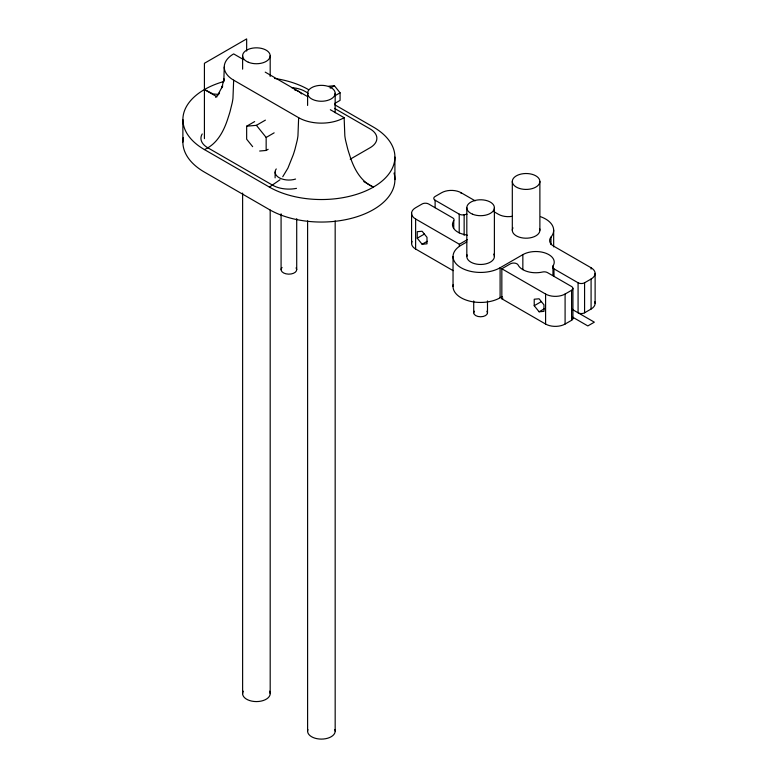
<?xml version="1.0" encoding="UTF-8"?>
<svg xmlns="http://www.w3.org/2000/svg" width="778" height="778" viewBox="0 0 778 778"><rect width="100%" height="100%" fill="white"/><g stroke="black" fill="none" stroke-linecap="round" stroke-linejoin="round"><path stroke-width="1.17" d="M243.524 59.605L233.663 53.906A32.17 18.575 0 0 0 233.663 80.173L232.953 98.349A55.802 32.219 -60 0 1 232.204 102.861L230.055 111.536A94.615 54.625 -60 0 1 228.246 117.342C224.229 130.344 217.558 143.813 204.419 149.58L269.402 187.099A73.521 42.45 0 0 0 373.382 187.099A73.521 42.45 0 0 0 373.382 127.067L334.598 104.68M233.663 80.173L298.645 117.692L297.945 135.868A55.802 32.219 -60 0 1 297.196 140.39L295.047 149.055A94.615 54.625 -60 0 1 293.228 154.861L287.928 168.106L282.754 176.713M572.929 318.416L572.929 288.405M595.121 273.399L595.121 303.41M224.239 67.044L223.85 80.679L224.015 78.841L221.847 87.768L222.693 85.833L217.801 94.974L219.552 92.835L215.691 97.425M280.012 179.757L269.402 187.099M252.656 146.663L246.655 139.194L246.655 126.201L254.659 121.582M246.655 126.201L256.4 125.326L265.405 120.133M330.193 88.147L334.384 85.726L340.074 92.796L340.074 100.381L334.832 103.406M334.832 95.82L340.074 92.796M259.658 151.029L266.154 150.455L266.154 137.453L274.148 132.834M266.154 150.455L268.147 149.298M350.217 159.208L370.134 147.703A22.98 13.265 0 0 0 370.134 128.944L334.491 108.375M417.241 238.185L417.241 231.688L422.114 231.251L426.996 237.319L426.996 243.815L422.114 244.253L417.241 238.185L424.428 234.042M422.114 244.253L427.248 241.287M453.749 228.246L453.749 220.748A4.6 2.655 0 0 0 452.718 217.898L428.62 203.982A4.6 2.655 0 0 0 422.114 203.982L415.617 207.736A13.79 7.955 0 0 0 415.617 218.997L459.37 244.253L467.442 239.595M466.8 241.977L461.111 245.255A27.57 15.92 0 0 0 461.111 267.768A27.57 15.92 0 0 0 500.098 267.768L522.845 254.639A18.38 10.61 0 0 1 545.913 253.258A18.38 10.61 0 0 1 552.954 266.018A4.6 2.655 0 0 0 553.985 268.857L553.985 276.365M501.839 268.77L510.456 263.8A4.6 2.655 0 0 1 518.129 264.967A18.38 10.61 0 0 0 542.558 272.018A4.6 2.655 0 0 1 547.488 272.611L571.587 286.528A4.6 2.655 0 0 1 571.587 290.282L571.587 320.293L565.091 324.047A13.79 7.955 0 0 1 545.592 324.047L501.839 298.791L501.839 268.77L545.592 294.035A13.79 7.955 0 0 0 565.091 294.035L571.587 290.282M453.263 284.495A27.57 15.92 0 0 0 468.453 300.814A27.57 15.92 0 0 0 500.098 297.789L502.17 296.593M501.839 298.791L502.919 298.169M534.223 305.725L534.223 299.229L539.096 298.791L543.968 304.85L543.968 311.356L539.096 311.784L534.223 305.725L541.4 301.572M553.985 268.857L578.083 282.774A4.6 2.655 0 0 0 584.579 282.774L591.086 279.02A13.79 7.955 0 0 0 591.086 267.768L553.664 246.169A13.79 7.955 0 0 1 550.98 237.105A27.57 15.92 0 0 0 540.788 216.78M539.096 311.784L544.221 308.827M578.083 282.774L578.083 312.795A4.6 2.655 0 0 0 584.579 312.795L591.086 309.041A13.79 7.955 0 0 0 594.83 301.786M218.647 94.42L213.114 93.953L204.419 89.548L217.013 96.822M328.705 86.232L334.384 85.726M308.292 93.243L305.141 91.425A22.98 13.265 0 0 0 291.468 87.622M265.22 72.13L307.641 96.618M330.329 109.717L344.139 117.692L344.839 135.868A55.802 32.219 60 0 0 345.588 140.39L347.737 149.055A94.615 54.625 60 0 0 349.555 154.861C353.562 167.863 360.243 181.332 373.382 187.099L363.783 181.556M435.116 207.736L435.116 200.238A4.6 2.655 0 0 1 435.116 196.484L441.612 192.73A13.79 7.955 0 0 1 461.111 192.73L475.144 200.831M493.845 211.635L498.523 214.329A13.79 7.955 0 0 0 512.323 216.313M435.116 200.238L459.214 214.144A4.6 2.655 0 0 0 464.145 214.738A18.38 10.61 0 0 1 466.995 214.251M571.801 309.158L594.334 322.17L587.828 325.924L572.209 316.909M412.048 241.326A13.79 7.955 0 0 0 415.617 249.009L453.117 270.656M256.4 125.326L266.154 137.453M591.086 267.768L591.086 269.1M591.086 279.02L591.086 309.041M584.579 282.774L584.579 312.795M565.091 294.035L565.091 324.047M553.664 230.064L553.664 246.879M552.954 266.018L552.954 275.393M550.98 237.105L550.98 244.613M545.592 294.035L545.592 324.047M539.883 181.478A13.79 7.955 0 0 1 519.198 188.364A13.79 7.955 0 0 1 519.198 174.583A13.79 7.955 0 0 1 539.883 181.478L539.883 230.249M522.845 254.639L522.845 269.645M512.313 181.478L512.313 230.249M500.098 267.768L500.098 297.789M494.39 207.736L494.39 256.516M487.495 300.94L487.495 312.795M473.714 300.94L473.714 312.795M466.819 207.736L466.819 256.516M464.145 214.738L464.145 235.374M461.111 192.73L461.111 193.401M459.37 244.253L459.37 246.13M459.214 214.144L459.214 232.904M453.039 256.516L453.039 286.528M415.617 218.997L415.617 249.009M411.581 213.367L411.581 243.378M394.913 157.088L394.913 179.601M335.172 93.302A13.79 7.955 0 0 1 314.497 100.197A13.79 7.955 0 0 1 314.497 86.407A13.79 7.955 0 0 1 335.172 93.302L335.172 112.742M335.172 220.874L335.172 731.145M307.602 93.302L307.602 105.448M307.602 220.874L307.602 731.145M296.71 218.667L296.71 269.645M281.082 213.804L281.082 269.645M275.111 172.094L275.111 177.87M270.19 55.783L270.19 76.438M270.19 210.079L270.19 693.626M246.655 51.056L246.655 38.9L204.419 63.29L204.419 138.64M242.619 55.783L242.619 69.145M242.619 193.07L242.619 693.626M182.879 119.569L182.879 142.082M204.419 149.58A73.521 42.45 0 0 1 224.006 81.466M274.595 78.442A73.521 42.45 0 0 1 308.389 89.548M394.028 173.047A73.521 42.45 0 0 1 354.7 217.441A73.521 42.45 0 0 1 269.402 209.613L204.419 172.094A73.521 42.45 0 0 1 183.277 137.696M344.139 117.692A32.17 18.575 0 0 1 298.645 117.692M202.222 133.942A22.98 13.265 0 0 0 207.668 147.703L272.65 185.222A22.98 13.265 0 0 0 296.486 188.364M334.88 729.511A13.79 7.955 0 0 1 321.392 739.1A13.79 7.955 0 0 1 307.894 729.511M269.538 691.204A13.79 7.955 0 0 1 256.4 701.581A13.79 7.955 0 0 1 243.271 691.204M296.068 267.856A7.809 4.512 0 0 1 288.512 274.148A7.809 4.512 0 0 1 282.064 267.457M295.582 179.057A13.79 7.955 0 0 1 279.642 177.997A13.79 7.955 0 0 1 276.248 168.933M294.376 89.752A13.79 7.955 0 0 1 301.553 93.895M453.749 220.748A18.38 10.61 0 0 0 465.954 234.849A4.6 2.655 0 0 1 467.296 235.209M572.122 316.918A4.6 2.655 0 0 1 571.587 320.293M493.738 254.095A13.79 7.955 0 0 1 481.31 264.462A13.79 7.955 0 0 1 467.111 254.883M486.931 311.21A6.895 3.978 0 0 1 480.61 316.772A6.895 3.978 0 0 1 474.279 311.21M539.592 228.615A13.79 7.955 0 0 1 525.393 238.194A13.79 7.955 0 0 1 512.955 227.837M248.318 62.23A13.79 7.955 0 0 0 270.112 56.609A13.79 7.955 0 0 0 250.779 48.518A13.79 7.955 0 0 0 248.318 62.23M472.518 214.183A13.79 7.955 0 0 0 494.322 208.562A13.79 7.955 0 0 0 474.979 200.471A13.79 7.955 0 0 0 472.518 214.183"/></g></svg>
